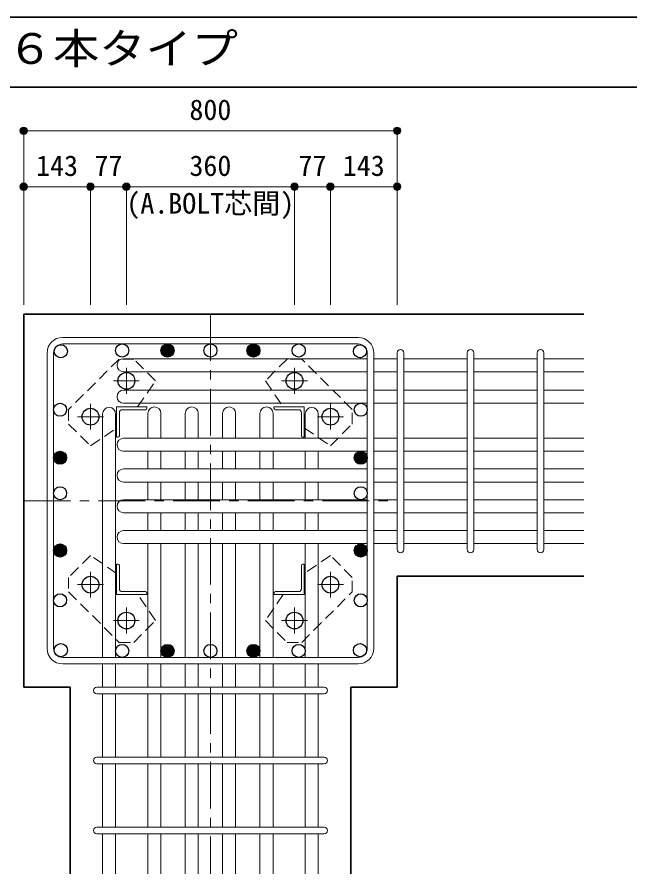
# Model space of a CAD drawing. Units: millimetres at full size, sheet at 1:20. Extents: x -3982 to 3969, y -2797 to 2801.
# Drawn here: x 64 to 1377, y -1835 to 2 of the extents above; entities that cross this region are included whole.
import ezdxf
from ezdxf.enums import TextEntityAlignment as Align

# ---------------------------------------------------------------- set-up
doc = ezdxf.new("R2010")
doc.units = ezdxf.units.MM
doc.header["$LTSCALE"] = 20
doc.header["$PDMODE"] = 32
doc.header["$PDSIZE"] = 12
doc.linetypes.add('CHAIN1', pattern=[8, 5, -1, 1, -1])
doc.linetypes.add('DASHED1', pattern=[1.8, 1.2, -0.6])
for name, color, linetype, lineweight in [('6-1_躯体線', 2, 'Continuous', 35), ('6-2_A.Bolt_', 4, 'Continuous', 9), ('6-3_柱型主筋', 4, 'Continuous', 9), ('6-4_フープ', 7, 'Continuous', 18), ('6-5_梁主筋', 7, 'Continuous', 18), ('6-6_S.T.P.', 7, 'Continuous', 18), ('6-7_文字', 7, 'Continuous', 18), ('6-9', 4, 'DASHED1', 9), ('6-D_寸法', 4, 'Continuous', 9), ('F-0_枠', 6, 'Continuous', 40)]:
    doc.layers.add(name, color=color, linetype=linetype, lineweight=lineweight)
doc.styles.add('ＭＳ ゴシック', font='')
doc.styles.get('ＭＳ ゴシック').set_extended_font_data('MS Gothic')

msp = doc.modelspace()

# ---------------------------------------------------------------- linework, layer by layer
at = {"layer": '6-1_躯体線'}
for p, q in [((1278.29, -634.67), (78.29, -634.67)), ((78.29, -1434.67), (78.29, -634.67)), ((1278.29, -1196.17), (878.29, -1196.17)), ((878.29, -1434.67), (878.29, -1196.17)), ((177.79, -1434.67), (78.29, -1434.67)), ((177.79, -1834.67), (177.79, -1434.67)), ((778.79, -1834.67), (778.79, -1434.67)), ((878.29, -1434.67), (778.79, -1434.67))]:
    msp.add_line(p, q, dxfattribs=at)
at = {"layer": '6-2_A.Bolt_', "linetype": 'CHAIN1'}
for p, q in [((298.29, -805.37), (298.29, -749.87)), ((658.29, -805.37), (658.29, -749.87)), ((325.99, -777.67), (270.49, -777.67)), ((630.59, -777.67), (686.09, -777.67)), ((221.29, -882.37), (221.29, -826.87)), ((735.29, -882.37), (735.29, -826.87)), ((248.99, -854.67), (193.49, -854.67)), ((707.59, -854.67), (763.09, -854.67)), ((221.29, -1186.97), (221.29, -1242.47)), ((735.29, -1186.97), (735.29, -1242.47)), ((248.99, -1214.67), (193.49, -1214.67)), ((707.59, -1214.67), (763.09, -1214.67)), ((298.29, -1263.97), (298.29, -1319.47)), ((658.29, -1263.97), (658.29, -1319.47)), ((325.99, -1291.67), (270.49, -1291.67)), ((630.59, -1291.67), (686.09, -1291.67))]:
    msp.add_line(p, q, dxfattribs=at)
at = {"layer": '6-2_A.Bolt_', "linetype": 'DASHED1'}
for p, q in [((277.29, -878.77), (277.29, -833.67)), ((322.39, -833.67), (277.29, -833.67)), ((634.19, -833.67), (679.29, -833.67)), ((679.29, -878.77), (679.29, -833.67)), ((277.29, -1190.57), (277.29, -1235.67)), ((679.29, -1190.57), (679.29, -1235.67)), ((322.39, -1235.67), (277.29, -1235.67)), ((634.19, -1235.67), (679.29, -1235.67))]:
    msp.add_line(p, q, dxfattribs=at)
at = {"layer": '6-2_A.Bolt_'}
for p, q in [((277.29, -898.67), (277.29, -833.67)), ((342.29, -833.67), (277.29, -833.67)), ((289.29, -839.67), (339.29, -839.67)), ((342.29, -833.67), (342.29, -836.67)), ((614.29, -833.67), (614.29, -836.67)), ((614.29, -833.67), (679.29, -833.67)), ((667.29, -839.67), (617.29, -839.67)), ((679.29, -898.67), (679.29, -833.67)), ((283.29, -845.67), (283.29, -895.67)), ((673.29, -845.67), (673.29, -895.67)), ((277.29, -898.67), (280.29, -898.67)), ((679.29, -898.67), (676.29, -898.67)), ((277.29, -1170.67), (280.29, -1170.67)), ((277.29, -1170.67), (277.29, -1235.67)), ((283.29, -1223.67), (283.29, -1173.67)), ((673.29, -1223.67), (673.29, -1173.67)), ((679.29, -1170.67), (676.29, -1170.67)), ((679.29, -1170.67), (679.29, -1235.67)), ((289.29, -1229.67), (339.29, -1229.67)), ((667.29, -1229.67), (617.29, -1229.67)), ((342.29, -1235.67), (277.29, -1235.67)), ((342.29, -1235.67), (342.29, -1232.67)), ((614.29, -1235.67), (614.29, -1232.67)), ((614.29, -1235.67), (679.29, -1235.67))]:
    msp.add_line(p, q, dxfattribs=at)
at = {"layer": '6-2_A.Bolt_', "color": 3, "lineweight": 25}
for centre in [(298.29, -777.67), (658.29, -777.67), (221.29, -854.67), (735.29, -854.67), (221.29, -1214.67), (735.29, -1214.67), (298.29, -1291.67), (658.29, -1291.67)]:
    msp.add_circle(centre, 18, dxfattribs=at)
at = {"layer": '6-2_A.Bolt_'}
for centre, radius, start, end in [((289.29, -845.67), 6, 90, 180), ((339.29, -836.67), 3, 270, 0), ((617.29, -836.67), 3, 180, 270), ((667.29, -845.67), 6, 0, 90), ((280.29, -895.67), 3, 270, 0), ((676.29, -895.67), 3, 180, 270), ((280.29, -1173.67), 3, 0, 90), ((676.29, -1173.67), 3, 90, 180), ((289.29, -1223.67), 6, 180, 270), ((339.29, -1232.67), 3, 0, 90), ((617.29, -1232.67), 3, 90, 180), ((667.29, -1223.67), 6, 270, 0)]:
    msp.add_arc(centre, radius, start, end, dxfattribs=at)
at = {"layer": '6-3_柱型主筋', "color": 3, "lineweight": 25}
for centre in [(157.9, -714.28), (289.29, -712.67), (386.29, -712.67), (478.29, -712.67), (570.29, -712.67), (667.29, -712.67), (798.68, -714.28), (156.29, -839.67), (800.29, -839.67), (156.29, -942.67), (800.29, -942.67), (156.29, -1018.67), (800.29, -1018.67), (156.29, -1141.47), (800.29, -1141.47), (156.29, -1248.26), (800.29, -1248.26), (157.9, -1355.06), (289.29, -1356.67), (386.29, -1356.67), (478.29, -1356.67), (570.29, -1356.67), (667.29, -1356.67), (798.68, -1355.06)]:
    msp.add_circle(centre, 14, dxfattribs=at)
at = {"layer": '6-3_柱型主筋'}
for centre, radius in [((386.29, -712.67), 14), ((386.29, -712.67), 12.6), ((386.29, -712.67), 11.2), ((386.29, -712.67), 9.8), ((386.29, -712.67), 8.4), ((386.29, -712.67), 7), ((386.29, -712.67), 5.6), ((386.29, -712.67), 4.2), ((386.29, -712.67), 2.8), ((386.29, -712.67), 1.4), ((570.29, -712.67), 14), ((570.29, -712.67), 12.6), ((570.29, -712.67), 11.2), ((570.29, -712.67), 9.8), ((570.29, -712.67), 8.4), ((570.29, -712.67), 7), ((570.29, -712.67), 5.6), ((570.29, -712.67), 4.2), ((570.29, -712.67), 2.8), ((570.29, -712.67), 1.4), ((156.29, -942.67), 14), ((156.29, -942.67), 12.6), ((156.29, -942.67), 11.2), ((156.29, -942.67), 9.8), ((156.29, -942.67), 8.4), ((156.29, -942.67), 7), ((800.29, -942.67), 14), ((800.29, -942.67), 12.6), ((800.29, -942.67), 11.2), ((800.29, -942.67), 9.8), ((800.29, -942.67), 8.4), ((800.29, -942.67), 7), ((156.29, -942.67), 5.6), ((156.29, -942.67), 4.2), ((156.29, -942.67), 2.8), ((156.29, -942.67), 1.4), ((800.29, -942.67), 5.6), ((800.29, -942.67), 4.2), ((800.29, -942.67), 2.8), ((800.29, -942.67), 1.4), ((156.29, -1141.47), 14), ((156.29, -1141.47), 12.6), ((156.29, -1141.47), 11.2), ((156.29, -1141.47), 9.8), ((156.29, -1141.47), 8.4), ((156.29, -1141.47), 7), ((156.29, -1141.47), 5.6), ((156.29, -1141.47), 4.2), ((156.29, -1141.47), 2.8), ((800.29, -1141.47), 14), ((800.29, -1141.47), 12.6), ((800.29, -1141.47), 11.2), ((800.29, -1141.47), 9.8), ((800.29, -1141.47), 8.4), ((800.29, -1141.47), 7), ((800.29, -1141.47), 5.6), ((800.29, -1141.47), 4.2), ((800.29, -1141.47), 2.8), ((156.29, -1141.47), 1.4), ((800.29, -1141.47), 1.4), ((386.29, -1356.67), 14), ((386.29, -1356.67), 12.6), ((386.29, -1356.67), 11.2), ((386.29, -1356.67), 9.8), ((386.29, -1356.67), 8.4), ((386.29, -1356.67), 7), ((386.29, -1356.67), 5.6), ((386.29, -1356.67), 4.2), ((386.29, -1356.67), 2.8), ((386.29, -1356.67), 1.4), ((570.29, -1356.67), 14), ((570.29, -1356.67), 12.6), ((570.29, -1356.67), 11.2), ((570.29, -1356.67), 9.8), ((570.29, -1356.67), 8.4), ((570.29, -1356.67), 7), ((570.29, -1356.67), 5.6), ((570.29, -1356.67), 4.2), ((570.29, -1356.67), 2.8), ((570.29, -1356.67), 1.4)]:
    msp.add_circle(centre, radius, dxfattribs=at)
at = {"layer": '6-4_フープ'}
for p, q in [((794.79, -684.67), (161.79, -684.67)), ((794.79, -698.67), (161.79, -698.67)), ((128.29, -1351.17), (128.29, -718.17)), ((142.29, -1351.17), (142.29, -718.17)), ((814.29, -1351.17), (814.29, -718.17)), ((828.29, -1351.17), (828.29, -718.17)), ((794.79, -1370.67), (161.79, -1370.67)), ((794.79, -1384.67), (161.79, -1384.67))]:
    msp.add_line(p, q, dxfattribs=at)
for centre, radius, start, end in [((161.79, -718.17), 33.5, 90, 180), ((794.79, -718.17), 33.5, 0, 90), ((161.79, -718.17), 19.5, 90, 180), ((794.79, -718.17), 19.5, 0, 90), ((161.79, -1351.17), 33.5, 180, 270), ((161.79, -1351.17), 19.5, 180, 270), ((794.79, -1351.17), 33.5, 270, 0), ((794.79, -1351.17), 19.5, 270, 0)]:
    msp.add_arc(centre, radius, start, end, dxfattribs=at)
at = {"layer": '6-5_梁主筋'}
for p, q in [((292.29, -730.28), (814.29, -730.28)), ((878.29, -730.28), (828.29, -730.28)), ((1028.29, -730.28), (892.29, -730.28)), ((1178.29, -730.28), (1042.29, -730.28)), ((1278.29, -730.28), (1192.29, -730.28)), ((292.29, -758.28), (814.29, -758.28)), ((878.29, -758.28), (828.29, -758.28)), ((1028.29, -758.28), (892.29, -758.28)), ((1178.29, -758.28), (1042.29, -758.28)), ((1278.29, -758.28), (1192.29, -758.28)), ((292.29, -797.67), (814.29, -797.67)), ((878.29, -797.67), (828.29, -797.67)), ((1028.29, -797.67), (892.29, -797.67)), ((1178.29, -797.67), (1042.29, -797.67)), ((1278.29, -797.67), (1192.29, -797.67)), ((292.29, -825.67), (814.29, -825.67)), ((878.29, -825.67), (828.29, -825.67)), ((1028.29, -825.67), (892.29, -825.67)), ((1178.29, -825.67), (1042.29, -825.67)), ((1278.29, -825.67), (1192.29, -825.67)), ((247.29, -848.85), (247.29, -1370.67)), ((275.29, -848.85), (275.29, -1370.67)), ((344.29, -847.67), (344.29, -900.67)), ((372.29, -847.67), (372.29, -900.67)), ((424.29, -847.67), (424.29, -900.67)), ((452.29, -847.67), (452.29, -900.67)), ((504.29, -847.67), (504.29, -900.67)), ((532.29, -847.67), (532.29, -900.67)), ((584.29, -847.67), (584.29, -900.67)), ((612.29, -847.67), (612.29, -900.67)), ((681.29, -848.85), (681.29, -900.67)), ((709.29, -848.85), (709.29, -900.67)), ((292.29, -900.67), (814.29, -900.67)), ((878.29, -900.67), (828.29, -900.67)), ((1028.29, -900.67), (892.29, -900.67)), ((1178.29, -900.67), (1042.29, -900.67)), ((1278.29, -900.67), (1192.29, -900.67)), ((292.29, -928.67), (814.29, -928.67)), ((344.29, -966.67), (344.29, -928.67)), ((372.29, -966.67), (372.29, -928.67)), ((424.29, -966.67), (424.29, -928.67)), ((452.29, -966.67), (452.29, -928.67)), ((504.29, -966.67), (504.29, -928.67)), ((532.29, -966.67), (532.29, -928.67)), ((584.29, -966.67), (584.29, -928.67)), ((612.29, -966.67), (612.29, -928.67)), ((681.29, -928.67), (681.29, -966.67)), ((709.29, -928.67), (709.29, -966.67)), ((878.29, -928.67), (828.29, -928.67)), ((1028.29, -928.67), (892.29, -928.67)), ((1178.29, -928.67), (1042.29, -928.67)), ((1278.29, -928.67), (1192.29, -928.67)), ((292.29, -966.67), (814.29, -966.67)), ((878.29, -966.67), (828.29, -966.67)), ((1028.29, -966.67), (892.29, -966.67)), ((1178.29, -966.67), (1042.29, -966.67)), ((1278.29, -966.67), (1192.29, -966.67)), ((292.29, -994.67), (814.29, -994.67)), ((344.29, -994.67), (344.29, -1032.67)), ((372.29, -994.67), (372.29, -1032.67)), ((424.29, -994.67), (424.29, -1032.67)), ((452.29, -994.67), (452.29, -1032.67)), ((504.29, -994.67), (504.29, -1032.67)), ((532.29, -994.67), (532.29, -1032.67)), ((584.29, -994.67), (584.29, -1032.67)), ((612.29, -994.67), (612.29, -1032.67)), ((681.29, -994.67), (681.29, -1032.67)), ((709.29, -994.67), (709.29, -1032.67)), ((878.29, -994.67), (828.29, -994.67)), ((1028.29, -994.67), (892.29, -994.67)), ((1178.29, -994.67), (1042.29, -994.67)), ((1278.29, -994.67), (1192.29, -994.67)), ((292.29, -1032.67), (814.29, -1032.67)), ((878.29, -1032.67), (828.29, -1032.67)), ((1028.29, -1032.67), (892.29, -1032.67)), ((1178.29, -1032.67), (1042.29, -1032.67)), ((1278.29, -1032.67), (1192.29, -1032.67)), ((292.29, -1060.67), (814.29, -1060.67)), ((344.29, -1060.67), (344.29, -1098.67)), ((372.29, -1060.67), (372.29, -1098.67)), ((424.29, -1060.67), (424.29, -1098.67)), ((452.29, -1060.67), (452.29, -1098.67)), ((504.29, -1060.67), (504.29, -1098.67)), ((532.29, -1060.67), (532.29, -1098.67)), ((584.29, -1060.67), (584.29, -1098.67)), ((612.29, -1060.67), (612.29, -1098.67)), ((681.29, -1060.67), (681.29, -1098.67)), ((709.29, -1060.67), (709.29, -1098.67)), ((878.29, -1060.67), (828.29, -1060.67)), ((1028.29, -1060.67), (892.29, -1060.67)), ((1178.29, -1060.67), (1042.29, -1060.67)), ((1278.29, -1060.67), (1192.29, -1060.67)), ((292.29, -1098.67), (814.29, -1098.67)), ((878.29, -1098.67), (828.29, -1098.67)), ((1028.29, -1098.67), (892.29, -1098.67)), ((1178.29, -1098.67), (1042.29, -1098.67)), ((1278.29, -1098.67), (1192.29, -1098.67)), ((292.29, -1126.67), (814.29, -1126.67)), ((344.29, -1126.67), (344.29, -1370.67)), ((372.29, -1126.67), (372.29, -1370.67)), ((424.29, -1126.67), (424.29, -1370.67)), ((452.29, -1126.67), (452.29, -1370.67)), ((504.29, -1126.67), (504.29, -1370.67)), ((532.29, -1126.67), (532.29, -1370.67)), ((584.29, -1126.67), (584.29, -1370.67)), ((612.29, -1126.67), (612.29, -1370.67)), ((681.29, -1126.67), (681.29, -1370.67)), ((709.29, -1126.67), (709.29, -1370.67)), ((878.29, -1126.67), (828.29, -1126.67)), ((1028.29, -1126.67), (892.29, -1126.67)), ((1178.29, -1126.67), (1042.29, -1126.67)), ((1278.29, -1126.67), (1192.29, -1126.67)), ((247.29, -1384.67), (247.29, -1434.67)), ((275.29, -1384.67), (275.29, -1434.67)), ((344.29, -1384.67), (344.29, -1434.67)), ((372.29, -1384.67), (372.29, -1434.67)), ((424.29, -1384.67), (424.29, -1434.67)), ((452.29, -1384.67), (452.29, -1434.67)), ((504.29, -1384.67), (504.29, -1434.67)), ((532.29, -1384.67), (532.29, -1434.67)), ((584.29, -1384.67), (584.29, -1434.67)), ((612.29, -1384.67), (612.29, -1434.67)), ((681.29, -1384.67), (681.29, -1434.67)), ((709.29, -1384.67), (709.29, -1434.67)), ((247.29, -1448.67), (247.29, -1584.67)), ((275.29, -1448.67), (275.29, -1584.67)), ((344.29, -1448.67), (344.29, -1584.67)), ((372.29, -1448.67), (372.29, -1584.67)), ((424.29, -1448.67), (424.29, -1584.67)), ((452.29, -1448.67), (452.29, -1584.67)), ((504.29, -1448.67), (504.29, -1584.67)), ((532.29, -1448.67), (532.29, -1584.67)), ((584.29, -1448.67), (584.29, -1584.67)), ((612.29, -1448.67), (612.29, -1584.67)), ((681.29, -1448.67), (681.29, -1584.67)), ((709.29, -1448.67), (709.29, -1584.67)), ((247.29, -1598.67), (247.29, -1734.67)), ((275.29, -1598.67), (275.29, -1734.67)), ((344.29, -1598.67), (344.29, -1734.67)), ((372.29, -1598.67), (372.29, -1734.67)), ((424.29, -1598.67), (424.29, -1734.67)), ((452.29, -1598.67), (452.29, -1734.67)), ((504.29, -1598.67), (504.29, -1734.67)), ((532.29, -1598.67), (532.29, -1734.67)), ((584.29, -1598.67), (584.29, -1734.67)), ((612.29, -1598.67), (612.29, -1734.67)), ((681.29, -1598.67), (681.29, -1734.67)), ((709.29, -1598.67), (709.29, -1734.67)), ((247.29, -1748.67), (247.29, -1834.67)), ((275.29, -1748.67), (275.29, -1834.67)), ((344.29, -1748.67), (344.29, -1834.67)), ((372.29, -1748.67), (372.29, -1834.67)), ((424.29, -1748.67), (424.29, -1834.67)), ((452.29, -1748.67), (452.29, -1834.67)), ((504.29, -1748.67), (504.29, -1834.67)), ((532.29, -1748.67), (532.29, -1834.67)), ((584.29, -1748.67), (584.29, -1834.67)), ((612.29, -1748.67), (612.29, -1834.67)), ((681.29, -1748.67), (681.29, -1834.67)), ((709.29, -1748.67), (709.29, -1834.67))]:
    msp.add_line(p, q, dxfattribs=at)
for centre, start, end in [((292.29, -744.28), 90, 180), ((292.29, -744.28), 180, 270), ((292.29, -811.67), 90, 180), ((292.29, -811.67), 180, 270), ((261.29, -848.85), 90, 180), ((261.29, -848.85), 0, 90), ((358.29, -847.67), 90, 180), ((358.29, -847.67), 0, 90), ((438.29, -847.67), 90, 180), ((438.29, -847.67), 0, 90), ((518.29, -847.67), 90, 180), ((518.29, -847.67), 0, 90), ((598.29, -847.67), 90, 180), ((598.29, -847.67), 0, 90), ((695.29, -848.85), 90, 180), ((695.29, -848.85), 0, 90), ((292.29, -914.67), 90, 180), ((292.29, -914.67), 180, 270), ((292.29, -980.67), 90, 180), ((292.29, -980.67), 180, 270), ((292.29, -1046.67), 90, 180), ((292.29, -1046.67), 180, 270), ((292.29, -1112.67), 90, 180), ((292.29, -1112.67), 180, 270)]:
    msp.add_arc(centre, 14, start, end, dxfattribs=at)
at = {"layer": '6-6_S.T.P.'}
for p, q in [((878.29, -1139.17), (878.29, -717.78)), ((878.29, -1139.17), (878.29, -718.17)), ((878.29, -1139.17), (878.29, -718.17)), ((878.29, -1139.17), (878.29, -718.17)), ((892.29, -1139.17), (892.29, -717.78)), ((892.29, -1139.17), (892.29, -718.17)), ((892.29, -1139.17), (892.29, -718.17)), ((892.29, -1139.17), (892.29, -718.17)), ((1028.29, -1139.17), (1028.29, -717.78)), ((1042.29, -1139.17), (1042.29, -717.78)), ((1178.29, -1139.17), (1178.29, -717.78)), ((1192.29, -1139.17), (1192.29, -717.78)), ((234.79, -1434.67), (721.4, -1434.67)), ((234.79, -1448.67), (721.4, -1448.67)), ((234.79, -1584.67), (721.4, -1584.67)), ((234.79, -1598.67), (721.4, -1598.67)), ((234.79, -1734.67), (721.4, -1734.67)), ((234.79, -1748.67), (721.4, -1748.67))]:
    msp.add_line(p, q, dxfattribs=at)
for centre, start, end in [((885.29, -717.78), 0, 180), ((885.29, -717.78), 0, 180), ((885.29, -717.78), 0, 180), ((885.29, -717.78), 0, 180), ((1035.29, -717.78), 0, 180), ((1185.29, -717.78), 0, 180), ((885.29, -1139.17), 180, 0), ((885.29, -1139.17), 180, 0), ((885.29, -1139.17), 180, 0), ((885.29, -1139.17), 180, 0), ((1035.29, -1139.17), 180, 0), ((1185.29, -1139.17), 180, 0), ((234.79, -1441.67), 90, 270), ((234.79, -1441.67), 90, 270), ((234.79, -1441.67), 90, 270), ((234.79, -1441.67), 90, 270), ((721.79, -1441.67), 270, 90), ((721.79, -1441.67), 270, 90), ((721.79, -1441.67), 270, 90), ((721.79, -1441.67), 270, 90), ((234.79, -1591.67), 90, 270), ((721.79, -1591.67), 270, 90), ((234.79, -1741.67), 90, 270), ((721.79, -1741.67), 270, 90)]:
    msp.add_arc(centre, 7, start, end, dxfattribs=at)
at = {"layer": '6-9'}
for p, q in [((282.79, -730.97), (174.59, -839.17)), ((313.89, -730.97), (282.79, -730.97)), ((360.59, -777.67), (313.89, -730.97)), ((673.79, -730.97), (642.69, -730.97)), ((781.99, -839.17), (673.79, -730.97)), ((322.38, -833.67), (360.59, -777.67)), ((174.59, -839.17), (174.59, -870.27)), ((781.99, -870.27), (781.99, -839.17)), ((679.29, -878.77), (735.29, -916.97)), ((735.29, -916.97), (781.99, -870.27)), ((221.29, -1152.37), (174.59, -1199.07)), ((277.29, -1190.58), (221.29, -1152.37)), ((174.59, -1199.07), (174.59, -1230.17)), ((781.99, -1230.17), (781.99, -1199.07)), ((174.59, -1230.17), (282.79, -1338.37)), ((673.79, -1338.37), (781.99, -1230.17)), ((634.2, -1235.67), (595.99, -1291.67)), ((595.99, -1291.67), (642.69, -1338.37)), ((282.79, -1338.37), (313.89, -1338.37)), ((642.69, -1338.37), (673.79, -1338.37))]:
    msp.add_line(p, q, dxfattribs=at)
for points in [[(642.69, -730.97), (595.99, -777.67), (634.11, -833.67)], [(174.59, -870.27), (221.29, -916.97), (277.29, -878.86)], [(781.99, -1199.07), (735.29, -1152.37), (679.29, -1190.49)], [(313.89, -1338.37), (360.59, -1291.67), (322.48, -1235.67)]]:
    msp.add_lwpolyline(points, dxfattribs=at)
at = {"layer": '6-D_寸法'}
for p, q in [((878.29, -241.65), (78.29, -241.65)), ((878.29, -241.65), (878.29, -361.65)), ((78.29, -361.65), (221.29, -361.65)), ((221.29, -361.65), (221.29, -614.67)), ((221.29, -361.65), (298.29, -361.65)), ((298.29, -361.65), (298.29, -614.67)), ((658.29, -361.65), (298.29, -361.65)), ((298.29, -361.65), (658.29, -361.65)), ((658.29, -361.65), (658.29, -614.67)), ((658.29, -361.65), (735.29, -361.65)), ((735.29, -361.65), (735.29, -614.67)), ((735.29, -361.65), (878.29, -361.65)), ((878.29, -361.65), (878.29, -614.67))]:
    msp.add_line(p, q, dxfattribs=at)
at = {"layer": '6-D_寸法', "linetype": 'CHAIN1'}
for p, q in [((478.29, -634.67), (478.29, -1834.67)), ((78.29, -1034.67), (878.29, -1034.67))]:
    msp.add_line(p, q, dxfattribs=at)
at = {"layer": '6-D_寸法'}
msp.add_lwpolyline([(78.29, -241.65), (78.29, -361.65), (78.29, -614.67)], dxfattribs=at)
for centre, radius in [((78.29, -241.65), 8), ((78.29, -241.65), 7.2), ((78.29, -241.65), 6.4), ((78.29, -241.65), 5.6), ((78.29, -241.65), 4.8), ((78.29, -241.65), 4), ((78.29, -241.65), 3.2), ((878.29, -241.65), 8), ((878.29, -241.65), 7.2), ((878.29, -241.65), 6.4), ((878.29, -241.65), 5.6), ((878.29, -241.65), 4.8), ((878.29, -241.65), 4), ((878.29, -241.65), 3.2), ((78.29, -241.65), 2.4), ((78.29, -241.65), 1.6), ((78.29, -241.65), 0.8), ((878.29, -241.65), 2.4), ((878.29, -241.65), 1.6), ((878.29, -241.65), 0.8), ((78.29, -361.65), 8), ((78.29, -361.65), 7.2), ((78.29, -361.65), 6.4), ((78.29, -361.65), 5.6), ((78.29, -361.65), 4.8), ((78.29, -361.65), 4), ((78.29, -361.65), 3.2), ((78.29, -361.65), 2.4), ((78.29, -361.65), 1.6), ((78.29, -361.65), 0.8), ((221.29, -361.65), 8), ((221.29, -361.65), 7.2), ((221.29, -361.65), 6.4), ((221.29, -361.65), 5.6), ((221.29, -361.65), 4.8), ((221.29, -361.65), 4), ((221.29, -361.65), 3.2), ((221.29, -361.65), 2.4), ((221.29, -361.65), 1.6), ((221.29, -361.65), 0.8), ((298.29, -361.65), 8), ((298.29, -361.65), 7.2), ((298.29, -361.65), 6.4), ((298.29, -361.65), 5.6), ((298.29, -361.65), 4.8), ((298.29, -361.65), 4), ((298.29, -361.65), 3.2), ((298.29, -361.65), 2.4), ((298.29, -361.65), 1.6), ((298.29, -361.65), 0.8), ((658.29, -361.65), 8), ((658.29, -361.65), 7.2), ((658.29, -361.65), 6.4), ((658.29, -361.65), 5.6), ((658.29, -361.65), 4.8), ((658.29, -361.65), 4), ((658.29, -361.65), 3.2), ((658.29, -361.65), 2.4), ((658.29, -361.65), 1.6), ((658.29, -361.65), 0.8), ((735.29, -361.65), 8), ((735.29, -361.65), 7.2), ((735.29, -361.65), 6.4), ((735.29, -361.65), 5.6), ((735.29, -361.65), 4.8), ((735.29, -361.65), 4), ((735.29, -361.65), 3.2), ((735.29, -361.65), 2.4), ((735.29, -361.65), 1.6), ((735.29, -361.65), 0.8), ((878.29, -361.65), 8), ((878.29, -361.65), 7.2), ((878.29, -361.65), 6.4), ((878.29, -361.65), 5.6), ((878.29, -361.65), 4.8), ((878.29, -361.65), 4), ((878.29, -361.65), 3.2), ((878.29, -361.65), 2.4), ((878.29, -361.65), 1.6), ((878.29, -361.65), 0.8)]:
    msp.add_circle(centre, radius, dxfattribs=at)
at = {"layer": '6-D_寸法', "color": 7}
for p in [(78.29, -241.65), (878.29, -241.65), (78.29, -361.65), (221.29, -361.65), (298.29, -361.65), (658.29, -361.65), (735.29, -361.65), (878.29, -361.65)]:
    msp.add_point(p, dxfattribs=at)
at = {"layer": 'F-0_枠', "color": 2, "lineweight": 35}
for p, q in [((2482.4, 1.97), (-3981.92, 1.97)), ((-3981.92, -148.03), (2482.4, -148.03))]:
    msp.add_line(p, q, dxfattribs=at)

# ---------------------------------------------------------------- texts
at = {"layer": '6-7_文字', "color": 2, "style": 'ＭＳ ゴシック', "width": 1.1}
msp.add_text('\u3000\u3000基礎梁主筋\u3000６本タイプ', height=65.98, dxfattribs=at).set_placement((-749.76, -118.03), align=Align.BOTTOM_LEFT)
at = {"layer": '6-D_寸法', "style": 'ＭＳ ゴシック'}
for s, p in [('800', (433.29, -231.65)), ('143', (104.79, -351.65)), ('77', (229.79, -351.65)), ('360', (433.29, -351.65)), ('77', (666.79, -351.65)), ('143', (761.79, -351.65)), ('(A.BOLT芯間)', (298.29, -432.38))]:
    msp.add_text(s, height=43.99, dxfattribs=at).set_placement(p, align=Align.BOTTOM_LEFT)

doc.saveas('drawing.dxf')
